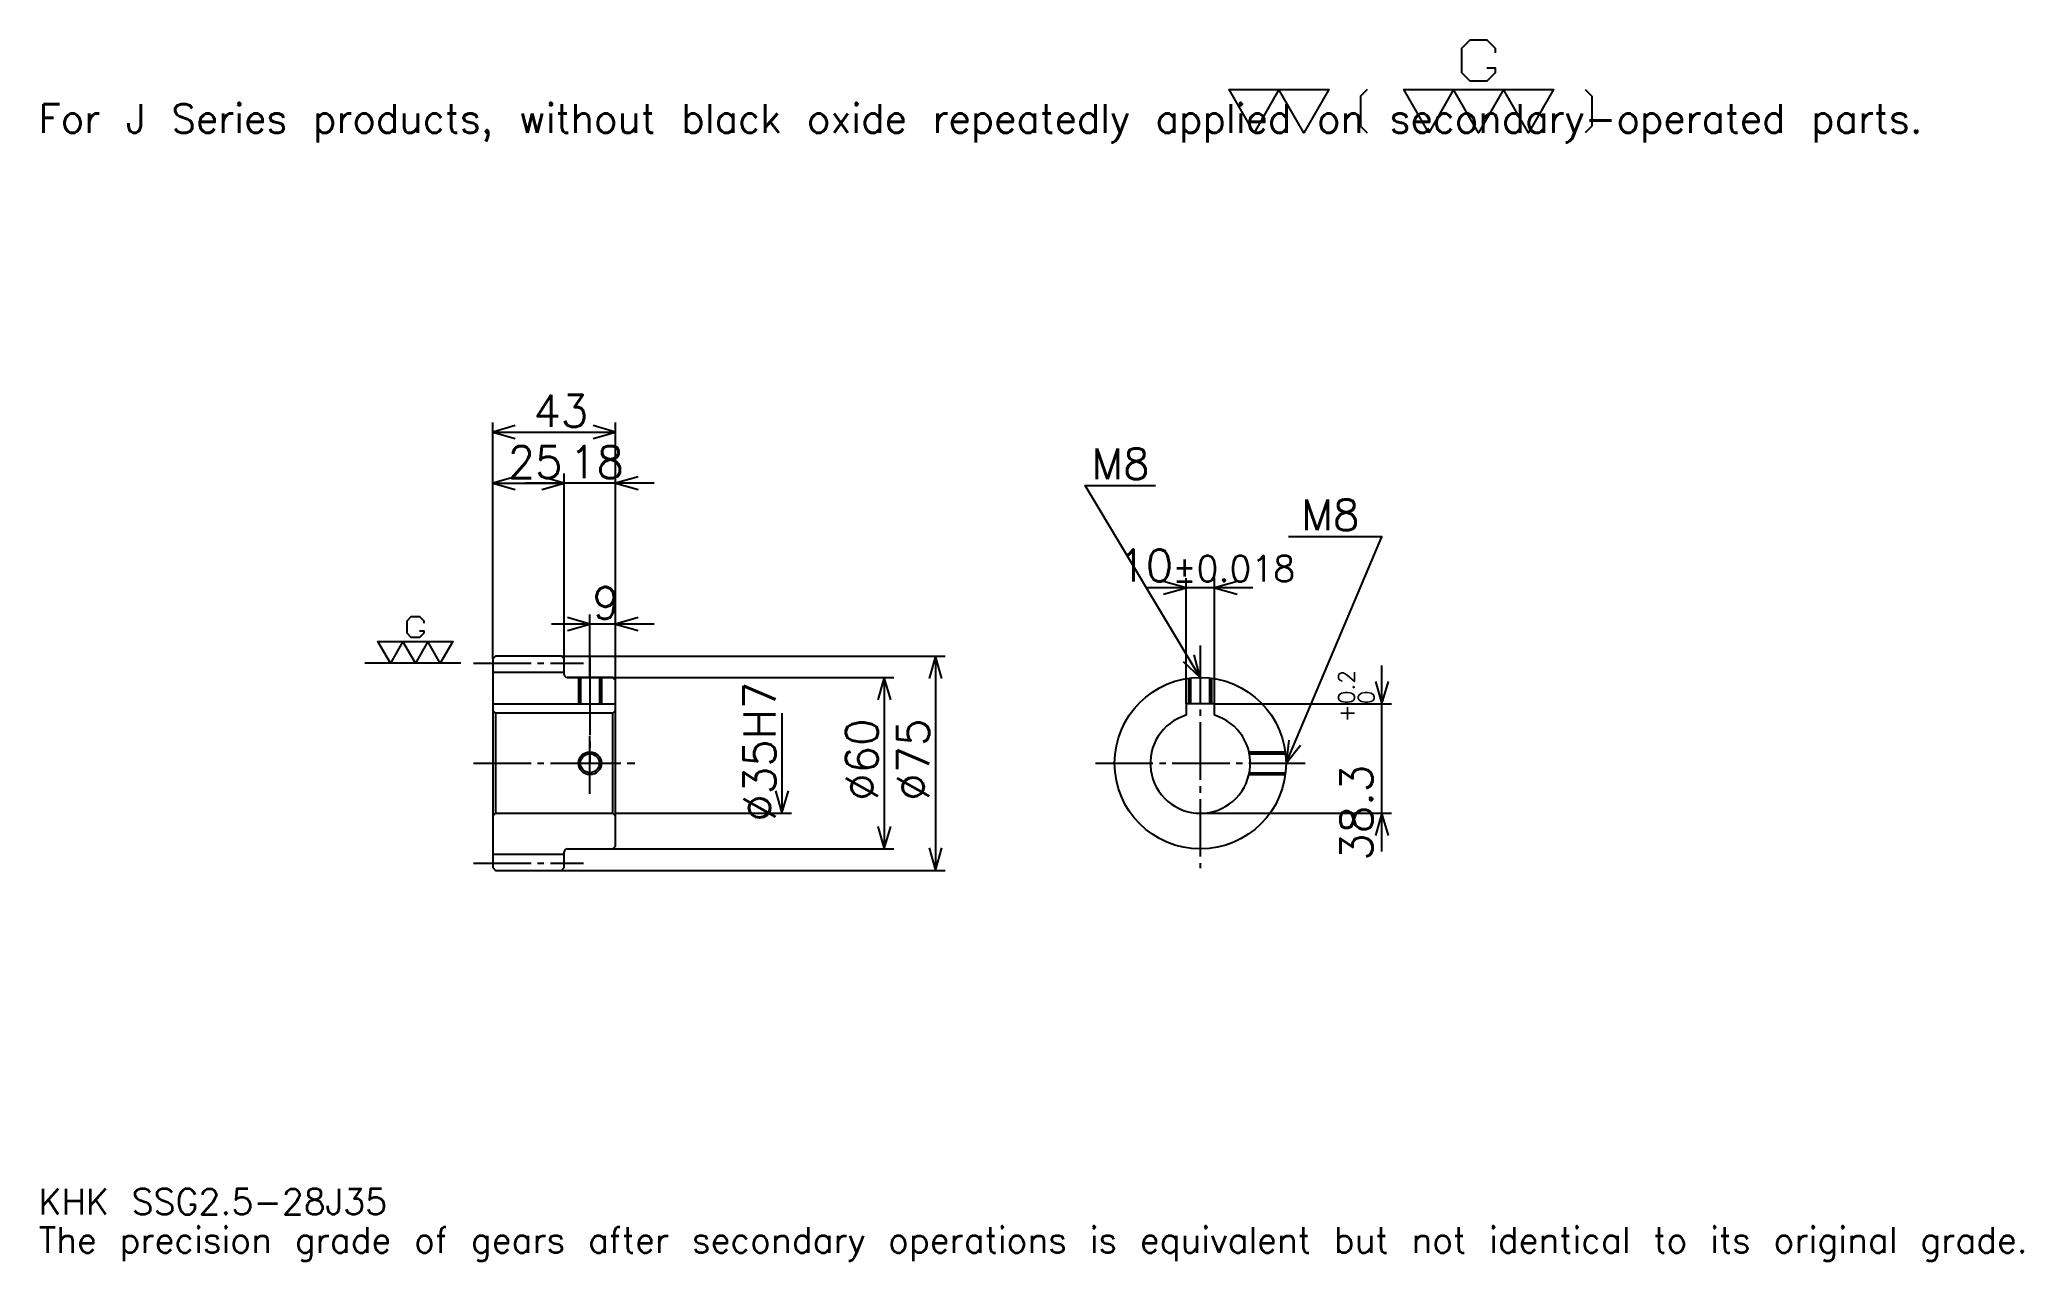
# Model space of a CAD drawing. Extents: x 23 to 717, y 8 to 436.
import ezdxf

# ---------------------------------------------------------------- set-up
doc = ezdxf.new("R2010")
doc.units = 0
doc.linetypes.add('DASHDOT', pattern=[26.869564, 20.152174, -2.23913, 2.23913, -2.23913])
doc.layers.get('0').update_dxf_attribs({"linetype": 'CONTINUOUS'})
doc.layers.add('DASHDOT', color=6, linetype='DASHDOT')
doc.styles.add('KANJI', font='TXT', dxfattribs={"bigfont": 'BIGFONT'})

msp = doc.modelspace()

# ---------------------------------------------------------------- linework, layer by layer
at = {"color": 5}
for p, q in [((181.369553, 219.989136), (181.369553, 301.717407)), ((224.369553, 219.989136), (224.369553, 301.717407)), ((181.369553, 298.358704), (224.369553, 298.358704)), ((181.369553, 280.445648), (206.369553, 280.445648)), ((237.804337, 280.445648), (192.934769, 280.445648)), ((206.369553, 219.989136), (206.369553, 283.804352)), ((447.456482, 243.83696), (410.586945, 243.83696)), ((424.021729, 203.289139), (424.021729, 247.195648)), ((434.021729, 203.289139), (434.021729, 247.195648)), ((237.804337, 231.184784), (201.934769, 231.184784)), ((215.369553, 219.989136), (215.369553, 234.543488)), ((181.369553, 218.989136), (181.369553, 219.989136)), ((205.369553, 219.989136), (224.369553, 219.989136)), ((206.369553, 218.989136), (206.369553, 219.989136)), ((215.369553, 212.489136), (215.369553, 219.989136)), ((215.369553, 212.489136), (215.369553, 219.989136)), ((224.369553, 219.989136), (339.684753, 219.989136)), ((224.369553, 211.489136), (224.369553, 219.989136)), ((336.32605, 219.989136), (336.32605, 144.989136)), ((492.608704, 151.554352), (492.608704, 216.723923)), ((207.369553, 212.489136), (224.369553, 212.489136)), ((224.369553, 212.489136), (321.771729, 212.489136)), ((318.413025, 212.489136), (318.413025, 152.489136)), ((434.021729, 203.289139), (495.967407, 203.289139)), ((282.586945, 199.989136), (282.586945, 164.989136)), ((224.369553, 164.989136), (285.945648, 164.989136)), ((429.021729, 164.989136), (495.967407, 164.989136)), ((207.369553, 152.489136), (224.369553, 152.489136)), ((224.369553, 152.489136), (321.771729, 152.489136)), ((205.369553, 144.989136), (224.369553, 144.989136)), ((224.369553, 144.989136), (339.684753, 144.989136))]:
    msp.add_line(p, q, dxfattribs=at)
at = {"color": 7}
msp.add_line((170.173904, 217.489136), (136.586945, 217.489136), dxfattribs=at)
at = {"color": 4}
for p, q in [((181.369553, 214.364136), (206.369553, 214.364136)), ((181.369553, 203.289139), (224.369553, 203.289139)), ((182.369553, 199.989136), (182.369553, 164.989136)), ((223.369553, 199.989136), (224.369553, 200.989136)), ((223.369553, 164.989136), (224.369553, 163.989136)), ((181.369553, 150.614136), (206.369553, 150.614136))]:
    msp.add_line(p, q, dxfattribs=at)
at = {"color": 7}
for points in [[(529.330444, 425.74826), (532.241333, 425.74826), (532.241333, 424.00174), (529.330444, 421.090881), (523.508667, 421.090881), (520.597839, 424.00174), (520.597839, 432.734344), (523.508667, 435.645233), (529.330444, 435.645233), (532.241333, 432.734344), (532.241333, 430.987823)], [(447.82608, 403.043488), (439.093475, 418.180023), (474.023895, 418.180023), (465.29129, 403.043488), (456.558685, 418.180023), (447.82608, 403.043488)], [(487.41391, 418.180023), (485.085205, 415.851318), (485.085205, 405.372192), (487.41391, 403.043488)], [(508.954346, 403.043488), (500.221741, 418.180023), (552.617371, 418.180023), (543.884766, 403.043488), (535.152161, 418.180023), (526.419556, 403.043488), (517.686951, 418.180023), (508.954346, 403.043488)], [(563.678711, 418.180023), (566.007385, 415.851318), (566.007385, 405.372192), (563.678711, 403.043488)], [(155.731506, 228.841522), (157.186951, 228.841522), (157.186951, 227.968262), (155.731506, 226.512833), (152.820633, 226.512833), (151.365204, 227.968262), (151.365204, 232.334564), (152.820633, 233.790009), (155.731506, 233.790009), (157.186951, 232.334564), (157.186951, 231.461304)], [(145.543457, 217.489136), (141.177155, 225.057404), (167.374985, 225.057404), (163.008682, 217.489136), (158.64238, 225.057404), (154.276077, 217.489136), (149.909775, 225.057404), (145.543457, 217.489136)]]:
    msp.add_lwpolyline(points, dxfattribs=at)
at = {"color": 5}
for points in [[(189.206512, 300.597839), (181.369553, 298.358704), (189.206512, 296.119568)], [(216.532593, 296.119568), (224.369553, 298.358704), (216.532593, 300.597839)], [(189.206512, 282.684784), (181.369553, 280.445648), (189.206512, 278.206543)], [(198.532593, 278.206543), (206.369553, 280.445648), (198.532593, 282.684784)], [(198.532593, 278.206543), (206.369553, 280.445648), (198.532593, 282.684784)], [(232.206512, 282.684784), (224.369553, 280.445648), (232.206512, 278.206543)], [(429.021729, 212.489136), (388.717377, 279.663055), (413.347809, 279.663055)], [(459.021729, 182.489136), (492.608704, 261.75), (459.917358, 261.75)], [(416.184753, 241.597824), (424.021729, 243.83696), (416.184753, 246.076096)], [(441.858704, 246.076096), (434.021729, 243.83696), (441.858704, 241.597824)], [(207.532593, 228.945648), (215.369553, 231.184784), (207.532593, 233.42392)], [(232.206512, 233.42392), (224.369553, 231.184784), (232.206512, 228.945648)], [(338.565186, 212.152176), (336.32605, 219.989136), (334.086914, 212.152176)], [(423.069611, 218.057251), (429.021729, 212.489136), (426.909668, 220.361298)], [(320.652161, 204.652176), (318.413025, 212.489136), (316.173889, 204.652176)], [(490.369568, 211.126099), (492.608704, 203.289139), (494.847839, 211.126099)], [(460.017761, 190.578598), (459.021729, 182.489136), (464.141113, 188.831329)], [(280.347809, 172.826096), (282.586945, 164.989136), (284.82608, 172.826096)], [(316.173889, 160.326096), (318.413025, 152.489136), (320.652161, 160.326096)], [(494.847839, 157.152176), (492.608704, 164.989136), (490.369568, 157.152176)], [(334.086914, 152.826096), (336.32605, 144.989136), (338.565186, 152.826096)]]:
    msp.add_lwpolyline(points, dxfattribs=at)
at = {"color": 4}
for points in [[(206.369553, 213.489136), (206.369553, 218.989136), (205.369553, 219.989136), (182.369553, 219.989136), (181.369553, 218.989136), (181.369553, 163.989136)], [(207.369553, 152.489136), (223.369553, 152.489136), (224.369553, 153.489136), (224.369553, 211.489136), (223.369553, 212.489136), (207.369553, 212.489136)], [(211.369553, 212.489136), (211.369553, 203.289139)], [(212.044556, 212.489136), (212.044556, 203.289139)], [(218.69455, 212.489136), (218.69455, 203.289139)], [(219.369553, 212.489136), (219.369553, 203.289139)], [(425.021729, 203.289139), (425.021729, 212.221268)], [(425.696716, 203.289139), (425.696716, 212.304306)], [(432.346741, 203.289139), (432.346741, 212.304306)], [(433.021729, 203.289139), (433.021729, 212.221268)], [(434.021729, 199.259644), (434.021729, 203.289139), (424.021729, 203.289139), (424.021729, 199.259644)], [(181.369553, 163.989136), (182.369553, 164.989136), (223.369553, 164.989136), (223.369553, 199.989136), (182.369553, 199.989136), (181.369553, 200.989136)], [(446.058472, 186.489136), (458.753845, 186.489136)], [(446.202942, 185.814133), (458.836914, 185.814133)], [(446.058472, 178.489136), (458.753845, 178.489136)], [(446.202942, 179.164139), (458.836914, 179.164139)], [(181.369553, 163.989136), (181.369553, 145.989136), (182.369553, 144.989136), (205.369553, 144.989136), (206.369553, 145.989136), (206.369553, 151.489136)]]:
    msp.add_lwpolyline(points, dxfattribs=at)
for centre, radius in [((429.021729, 182.489136), 30), ((215.369553, 182.489136), 3.325)]:
    msp.add_circle(centre, radius, dxfattribs=at)
at = {"color": 7}
msp.add_circle((215.369553, 182.489136), 4, dxfattribs=at)
at = {"color": 4}
for centre, radius, start, end in [((207.369553, 213.489136), 1, 180, 270), ((429.021729, 182.489136), 17.5, 106.601549926, 73.398450074), ((207.369553, 151.489136), 1, 90, 180)]:
    msp.add_arc(centre, radius, start, end, dxfattribs=at)
at = {"layer": 'DASHDOT', "color": 7}
for p, q in [((429.021729, 223.684784), (429.021729, 145.771744)), ((174.652161, 217.489136), (213.086945, 217.489136)), ((215.369553, 212.489136), (215.369553, 182.489136)), ((174.652161, 182.489136), (231.086945, 182.489136)), ((392.304321, 182.489136), (465.739136, 182.489136)), ((174.652161, 147.489136), (213.086945, 147.489136))]:
    msp.add_line(p, q, dxfattribs=at)
for points in [[(215.369553, 219.206528), (215.369553, 196.571747)], [(215.369553, 171.771744), (215.369553, 193.206528)], [(204.652161, 182.489136), (226.086945, 182.489136)]]:
    msp.add_lwpolyline(points, dxfattribs=at)

# ---------------------------------------------------------------- texts
at = {"color": 7, "style": 'KANJI'}
for s, height, p in [('For J Series products, without black oxide repeatedly applied on secondary-operated parts.', 10.076087, (22.391304, 403.043488)), ('43', 11.195652, (195.592377, 300.150024)), ('25', 11.195652, (186.592377, 282.236969)), ('18', 11.195652, (208.092377, 282.236969)), ('M8', 10.747827, (390.956512, 281.902161)), ('M8', 10.747827, (464.39563, 263.989136)), ('10', 11.195652, (400.313843, 246.076096)), ('%%p0.018', 8.956522, (419.233154, 246.076096)), ('9', 11.195652, (216.230957, 232.976089)), ('KHK SSG2.5-28J35', 8.956522, (22.391304, 24.630434)), ('The precision grade of gears after secondary operations is equivalent but not identical to its original grade.', 8.956522, (22.391304, 11.195652))]:
    msp.add_text(s, height=height, dxfattribs=at).set_placement(p)
for s, height, p in [('%%c35H7', 11.195652, (280.347809, 162.057068)), ('0.2', 5.597826, (482.980408, 203.115097)), ('+', 5.597826, (482.980408, 196.845535)), ('0', 5.597826, (489.921753, 203.115097)), ('%%c60', 11.195652, (316.173889, 169.334244)), ('%%c75', 11.195652, (334.086914, 169.334244)), ('38.3', 11.195652, (489.25, 148.386322))]:
    msp.add_text(s, height=height, rotation=90, dxfattribs=at).set_placement(p)

doc.saveas('drawing.dxf')
